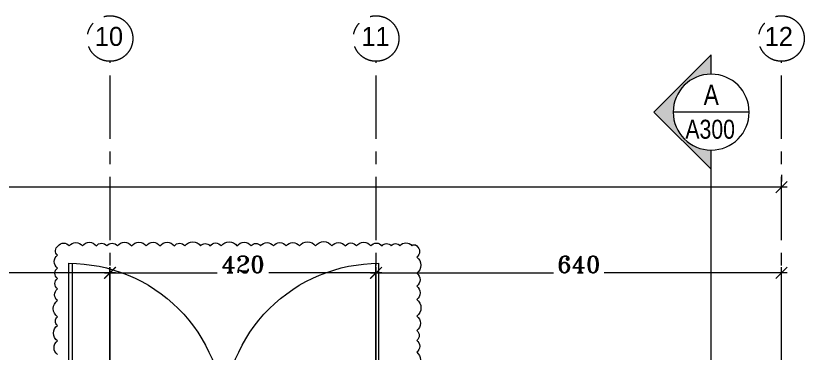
# Model space of a CAD drawing. Header units: millimetres. Extents: x -9083 to 924194, y -232449 to 321637.
# Drawn here: x 36133 to 48581, y 174855 to 180189 of the extents above; entities that cross this region are included whole.
import ezdxf
from ezdxf.enums import TextEntityAlignment as Align

# ---------------------------------------------------------------- set-up
doc = ezdxf.new("R2010")
doc.units = ezdxf.units.MM
doc.header["$LTSCALE"] = 400
doc.header["$MEASUREMENT"] = 0
doc.header["$PDMODE"] = 3
doc.linetypes.add('CENTER', pattern=[2, 1.25, -0.25, 0.25, -0.25])
doc.linetypes.add('CENTERX2', pattern=[4, 2.5, -0.5, 0.5, -0.5])
doc.layers.get('0').update_dxf_attribs({"lineweight": 0, "true_color": 0xff1414})
doc.layers.get('Defpoints').update_dxf_attribs({"color": 8, "lineweight": 5})
for name, color, linetype, lineweight in [('A-DOOR', 2, 'Continuous', 9), ('AXIS DIMENSION', 8, 'Continuous', 5), ('REFER SECTIONS', 8, 'Continuous', 5), ('REVC', 210, 'Continuous', 0), ('TAG ELEVATIONS DETAIL', 8, 'Continuous', 9)]:
    doc.layers.add(name, color=color, linetype=linetype, lineweight=lineweight)
doc.layers.add('AXIES', color=7, linetype='CENTER', lineweight=0, true_color=0x949596)
doc.styles.add('arial', font='arial.ttf', dxfattribs={"width": 0.8, "height": 2.2})
doc.styles.add('ROMANT', font='romant.shx')
doc.styles.get("Standard").update_dxf_attribs({"font": 'GOTHIC.TTF', "height": 220})
doc.dimstyles.new('AXIS DIMENSION', dxfattribs={"dimscale": 1.2, "dimtxt": 220, "dimasz": 150, "dimexe": 75, "dimexo": 200, "dimgap": 50, "dimtad": 0, "dimdec": 0, "dimlfac": 0.1, "dimzin": 0, "dimdsep": 46, "dimtxsty": 'ROMANT', "dimblk": 'OBLIQUE', "dimcen": 200, "dimdle": 75, "dimclrd": 17, "dimclre": 94, "dimclrt": 3, "dimadec": 0, "dimazin": 0, "dimtfac": 0.5, "dimtdec": 0, "dimtix": 1, "dimtofl": 0, "dimtmove": 2, "dimatfit": 2, "dimfxl": 100, "dimtvp": 0.5, "dimtolj": 1, "dimtzin": 0, "dimlwd": -1, "dimlwe": -1, "dimarcsym": 0})

# ---------------------------------------------------------------- blocks, each defined once
blk = doc.blocks.new('_Oblique')
at = {"color": 0, "linetype": 'ByBlock', "lineweight": -2}
blk.add_line((-0.5, -0.5), (0.5, 0.5), dxfattribs=at)
blk = doc.blocks.new('*D165')
at = {"layer": 'AXIS DIMENSION', "color": 94, "ltscale": 20, "transparency": 16777216}
for p, q in [((6110883, 811189), (6110883, 813339)), ((6115081, 811189), (6115081, 813339))]:
    blk.add_line(p, q, dxfattribs=at)
at = {"layer": 'AXIS DIMENSION', "color": 17, "ltscale": 20, "transparency": 16777216}
for p, q in [((6110793, 813249), (6112576, 813249)), ((6115171, 813249), (6113387, 813249))]:
    blk.add_line(p, q, dxfattribs=at)
at = {"layer": 'Defpoints', "color": 0, "ltscale": 20, "transparency": 16777216}
for p in [(6115081, 813249), (6110883, 810949), (6115081, 810949)]:
    blk.add_point(p, dxfattribs=at)
at = {"layer": 'AXIS DIMENSION', "color": 17, "ltscale": 20, "transparency": 16777216, "xscale": 179.9999999999999, "yscale": 179.9999999999999, "zscale": 179.9999999999999, "rotation": 180}
blk.add_blockref('_Oblique', (6110883, 813249), dxfattribs=at)
at = {"layer": 'AXIS DIMENSION', "color": 17, "ltscale": 20, "transparency": 16777216, "xscale": 179.9999999999999, "yscale": 179.9999999999999, "zscale": 179.9999999999999}
blk.add_blockref('_Oblique', (6115081, 813249), dxfattribs=at)
at = {"layer": 'AXIS DIMENSION', "color": 3, "ltscale": 20, "transparency": 16777216, "insert": (6112982, 813381), "char_height": 264, "attachment_point": 5, "style": 'ROMANT'}
blk.add_mtext('\\A1;420', dxfattribs=at)
blk = doc.blocks.new('*D166')
at = {"layer": 'AXIS DIMENSION', "color": 94, "ltscale": 20, "transparency": 16777216}
for p, q in [((6115083, 811189), (6115083, 813339)), ((6119281, 811189), (6119281, 813339))]:
    blk.add_line(p, q, dxfattribs=at)
at = {"layer": 'AXIS DIMENSION', "color": 17, "ltscale": 20, "transparency": 16777216}
for p, q in [((6114993, 813249), (6116776, 813249)), ((6119371, 813249), (6117587, 813249))]:
    blk.add_line(p, q, dxfattribs=at)
at = {"layer": 'Defpoints', "color": 0, "ltscale": 20, "transparency": 16777216}
for p in [(6119281, 813249), (6115083, 810949), (6119281, 810949)]:
    blk.add_point(p, dxfattribs=at)
at = {"layer": 'AXIS DIMENSION', "color": 17, "ltscale": 20, "transparency": 16777216, "xscale": 179.9999999999999, "yscale": 179.9999999999999, "zscale": 179.9999999999999, "rotation": 180}
blk.add_blockref('_Oblique', (6115083, 813249), dxfattribs=at)
at = {"layer": 'AXIS DIMENSION', "color": 17, "ltscale": 20, "transparency": 16777216, "xscale": 179.9999999999999, "yscale": 179.9999999999999, "zscale": 179.9999999999999}
blk.add_blockref('_Oblique', (6119281, 813249), dxfattribs=at)
at = {"layer": 'AXIS DIMENSION', "color": 3, "ltscale": 20, "transparency": 16777216, "insert": (6117182, 813381), "char_height": 264, "attachment_point": 5, "style": 'ROMANT'}
blk.add_mtext('\\A1;420', dxfattribs=at)
blk = doc.blocks.new('*D167')
at = {"layer": 'AXIS DIMENSION', "color": 94, "ltscale": 20, "transparency": 16777216}
for p, q in [((6119283, 811189), (6119283, 813339)), ((6125683, 811189), (6125683, 813339))]:
    blk.add_line(p, q, dxfattribs=at)
at = {"layer": 'AXIS DIMENSION', "color": 17, "ltscale": 20, "transparency": 16777216}
for p, q in [((6119193, 813249), (6122083, 813249)), ((6125773, 813249), (6122882, 813249))]:
    blk.add_line(p, q, dxfattribs=at)
at = {"layer": 'Defpoints', "color": 0, "ltscale": 20, "transparency": 16777216}
for p in [(6125683, 813249), (6119283, 810949), (6125683, 810949)]:
    blk.add_point(p, dxfattribs=at)
at = {"layer": 'AXIS DIMENSION', "color": 17, "ltscale": 20, "transparency": 16777216, "xscale": 179.9999999999999, "yscale": 179.9999999999999, "zscale": 179.9999999999999, "rotation": 180}
blk.add_blockref('_Oblique', (6119283, 813249), dxfattribs=at)
at = {"layer": 'AXIS DIMENSION', "color": 17, "ltscale": 20, "transparency": 16777216, "xscale": 179.9999999999999, "yscale": 179.9999999999999, "zscale": 179.9999999999999}
blk.add_blockref('_Oblique', (6125683, 813249), dxfattribs=at)
at = {"layer": 'AXIS DIMENSION', "color": 3, "ltscale": 20, "transparency": 16777216, "insert": (6122483, 813381), "char_height": 264, "attachment_point": 5, "style": 'ROMANT'}
blk.add_mtext('\\A1;640', dxfattribs=at)
blk = doc.blocks.new('*D157')
at = {"layer": 'AXIS DIMENSION', "color": 94, "ltscale": 20, "transparency": 16777216}
for p, q in [((6077583, 814797), (6077583, 814691)), ((6125683, 814797), (6125683, 814691))]:
    blk.add_line(p, q, dxfattribs=at)
at = {"layer": 'AXIS DIMENSION', "color": 17, "ltscale": 20, "transparency": 16777216}
for p, q in [((6077493, 814601), (6101101, 814601)), ((6125773, 814601), (6102164, 814601))]:
    blk.add_line(p, q, dxfattribs=at)
at = {"layer": 'Defpoints', "color": 0, "ltscale": 20, "transparency": 16777216}
for p in [(6077583, 814557), (6125683, 814601), (6125683, 814557)]:
    blk.add_point(p, dxfattribs=at)
at = {"layer": 'AXIS DIMENSION', "color": 17, "ltscale": 20, "transparency": 16777216, "xscale": 179.9999999999999, "yscale": 179.9999999999999, "zscale": 179.9999999999999, "rotation": 180}
blk.add_blockref('_Oblique', (6077583, 814601), dxfattribs=at)
at = {"layer": 'AXIS DIMENSION', "color": 17, "ltscale": 20, "transparency": 16777216, "xscale": 179.9999999999999, "yscale": 179.9999999999999, "zscale": 179.9999999999999}
blk.add_blockref('_Oblique', (6125683, 814601), dxfattribs=at)
at = {"layer": 'AXIS DIMENSION', "color": 3, "ltscale": 20, "transparency": 16777216, "insert": (6101633, 814733), "char_height": 264, "attachment_point": 5, "style": 'ROMANT'}
blk.add_mtext('\\A1;4810', dxfattribs=at)
blk = doc.blocks.new('A-SEC-REF-ARROW-1')
at = {"layer": 'TAG ELEVATIONS DETAIL'}
h = blk.add_hatch(color=8, dxfattribs=at)
edge = h.paths.add_edge_path()
edge.add_line((0, 904), (0, 600))
edge.add_ellipse((0, 0), major_axis=(424, 424), ratio=1, start_angle=45, end_angle=135)
edge.add_ellipse((0, 0), major_axis=(424, 424), ratio=1, start_angle=135, end_angle=225)
edge.add_line((0, -600), (0, -904))
edge.add_line((0, -904), (-904, 0))
edge.add_line((-904, 0), (0, 904))
at = {"layer": 'TAG ELEVATIONS DETAIL', "color": 8, "linetype": 'Continuous', "ltscale": 100}
for p, q in [((-904, 0), (0, 904)), ((0, 904), (0, 600)), ((0, -904), (-904, 0)), ((0, -600), (0, -904))]:
    blk.add_line(p, q, dxfattribs=at)
at = {"layer": 'TAG ELEVATIONS DETAIL', "color": 8, "linetype": 'Continuous'}
blk.add_circle((0, 0), 600, dxfattribs=at)
blk = doc.blocks.new('A-SEC-REF-1')
at = {"layer": 'TAG ELEVATIONS DETAIL', "ltscale": 800}
blk.add_line((-600, 0), (600, 0), dxfattribs=at)
at = {"layer": 'TAG ELEVATIONS DETAIL', "linetype": 'Continuous', "style": 'arial', "width": 0.8}
for tag, height, p in [('SECTION-LETTER', 320, (-1, 276)), ('DRAWING-REF', 300, (15, -270))]:
    blk.add_attdef(tag, text='', height=height, dxfattribs=at).set_placement(p, align=Align.MIDDLE)
blk = doc.blocks.new('RTEWR')
at = {"layer": 'TAG ELEVATIONS DETAIL'}
blk.add_line((-24807, 157422), (-24807, 180951), dxfattribs=at)
at = {"layer": 'TAG ELEVATIONS DETAIL', "xscale": -1, "rotation": 180}
blk.add_blockref('A-SEC-REF-ARROW-1', (-24807, 181551), dxfattribs=at)
at = {"layer": 'TAG ELEVATIONS DETAIL'}
ref = blk.add_blockref('A-SEC-REF-1', (-24807, 181551), dxfattribs=dict(at, xscale=-1))
ref.add_attrib('SECTION-LETTER', 'A', dxfattribs={"layer": 'REFER SECTIONS', "linetype": 'Continuous', "height": 320, "style": 'arial', "width": 0.8}).set_placement((-24806, 181826), align=Align.MIDDLE)
ref.add_attrib('DRAWING-REF', 'A300', dxfattribs={"layer": 'REFER SECTIONS', "linetype": 'Continuous', "height": 300, "style": 'arial', "width": 0.8}).set_placement((-24823, 181281), align=Align.MIDDLE)
blk = doc.blocks.new('*U392')
at = {"color": 1}
for p, q in [((0, 3.7), (0, 3.66)), ((0.1, 3.65), (0.1, 3.7)), ((0, 3.66), (-1.81, 3.66)), ((-1.8088, 3.62), (0, 3.62)), ((0, 3.62), (0, 3.66)), ((0, 3.66), (0.04, 3.66)), ((0.04, 3.66), (0.04, 3.65)), ((0.04, 3.65), (0.1, 3.65)), ((0, 0.04), (-1.81, 0.04)), ((-1.8088, 0.08), (0, 0.08)), ((0, 0.08), (0, 0.04)), ((0, 0.04), (0.04, 0.04)), ((0, 0), (0, 0.04)), ((0.04, 0.05), (0.1, 0.05)), ((0.04, 0.04), (0.04, 0.05)), ((0.1, 0.05), (0.1, 0))]:
    blk.add_line(p, q, dxfattribs=at)
blk.add_lwpolyline([(-1.81, 0.04, -0.414214), (0, 1.85, -0.414214), (-1.81, 3.66)], format="xyb", dxfattribs=at)
blk = doc.blocks.new('hjhg')
at = {"layer": 'AXIES', "linetype": 'CENTERX2'}
for p, q in [((6115082.5, 791366), (6115082.5, 816591.3)), ((6119282.5, 791366), (6119282.5, 816591.3)), ((6125682.5, 791366), (6125682.5, 816591.3))]:
    blk.add_line(p, q, dxfattribs=at)
for centre in [(6115082.5, 816951.3), (6119282.5, 816951.3), (6125682.5, 816951.3)]:
    blk.add_circle(centre, 360, dxfattribs=at)
for s, p in [('10', (6114842.1, 816834.6)), ('11', (6119050.8, 816834.6)), ('12', (6125418.2, 816834.6))]:
    blk.add_text(s, height=300, dxfattribs=at).set_placement(p)
at = {"layer": 'AXIS DIMENSION', "ltscale": 20}
for base, p1, p2, picture, middle in [((6125682.5, 814601.5), (6077582.5, 814556.7), (6125682.5, 814556.7), '*D157', (6101632.5, 814733.5)), ((6115080.7, 813249.4), (6110882.5, 810948.9), (6115080.7, 810948.9), '*D165', (6112981.6, 813381.4)), ((6119280.7, 813249.4), (6115082.5, 810948.9), (6119280.7, 810948.9), '*D166', (6117181.6, 813381.4)), ((6125682.5, 813249.4), (6119282.5, 810948.9), (6125682.5, 810948.9), '*D167', (6122482.5, 813381.4))]:
    dim = blk.add_linear_dim(base=base, p1=p1, p2=p2, dimstyle='AXIS DIMENSION', dxfattribs=at)
    dim.commit()
    dim.dimension.update_dxf_attribs({"geometry": picture, "text_midpoint": middle})

msp = doc.modelspace()

# ---------------------------------------------------------------- linework, layer by layer
at = {"layer": 'REVC'}
msp.add_lwpolyline([(36792.72457, 174834.64303, -0.52056705), (36792.72457, 175050.1444, -0.52056705), (36792.72457, 175295.02085, -0.52056705), (36792.72457, 175430.39282, -0.52056705), (36792.72457, 175688.54686, -0.52056705), (36792.72457, 175871.77592, -0.52056705), (36792.72457, 176037.47922, -0.52056705), (36792.72457, 176202.12454, -0.52056705), (36792.72457, 176405.80101, -0.52056705), (36801.43725, 176551.30039, -0.52056705), (36975.57993, 176551.30039, -0.52056705), (37185.38858, 176551.30039, -0.52056705), (37404.88177, 176551.30039, -0.52056705), (37569.4213, 176551.30039, -0.52056705), (37737.3789, 176551.30039, -0.52056705), (37963.45595, 176551.30039, -0.52056705), (38191.26238, 176551.30039, -0.52056705), (38408.76983, 176551.30039, -0.52056705), (38636.49895, 176551.30039, -0.52056705), (38803.59796, 176551.30039, -0.52056705), (39051.76634, 176551.30039, -0.52056705), (39197.92152, 176551.30039, -0.52056705), (39377.00413, 176551.30039, -0.52056705), (39625.23355, 176551.30039, -0.52056705), (39849.70329, 176551.30039, -0.52056705), (39998.78417, 176551.30039, -0.52056705), (40200.90623, 176551.30039, -0.52056705), (40402.53185, 176551.30039, -0.52056705), (40612.0109, 176551.30039, -0.52056705), (40865.50984, 176551.30039, -0.52056705), (41124.27018, 176551.30039, -0.52056705), (41335.17343, 176551.30039, -0.52056705), (41512.88067, 176551.30039, -0.52056705), (41739.40126, 176551.30039, -0.52056705), (41914.94373, 176551.30039, -0.52056705), (42060.86696, 176551.30039, -0.52056705), (42198.44033, 176551.30039, -0.52056705), (42387.25632, 176551.30039, -0.52056705), (42462.63179, 176551.30039, -0.52056705), (42462.63179, 176374.32152, -0.52056705), (42462.63179, 176119.67101, -0.52056705), (42462.63179, 175915.30279, -0.52056705), (42462.63179, 175701.83192, -0.52056705), (42462.63179, 175443.10414, -0.52056705), (42462.63179, 175213.17769, -0.52056705), (42462.63179, 175058.45291, -0.52056705), (42462.63179, 174871.24017, -0.52056705), (42462.63179, 174635.03911, -0.52056705)], format="xyb", dxfattribs=at)

# ---------------------------------------------------------------- block references
at = {"layer": 'A-DOOR', "xscale": 1353.140791267939, "yscale": 1353.140791267939, "zscale": 1353.140791267939, "rotation": 270}
msp.add_blockref('*U392', (36914.58764, 173827.00829), dxfattribs=at)
at = {"layer": 'AXIES'}
msp.add_blockref('hjhg', (-6077461.30579, -637121.91356), dxfattribs=at)
at = {"layer": 'TAG ELEVATIONS DETAIL'}
msp.add_blockref('RTEWR', (71919.25797, -2885.15), dxfattribs=at)

doc.saveas('drawing.dxf')
